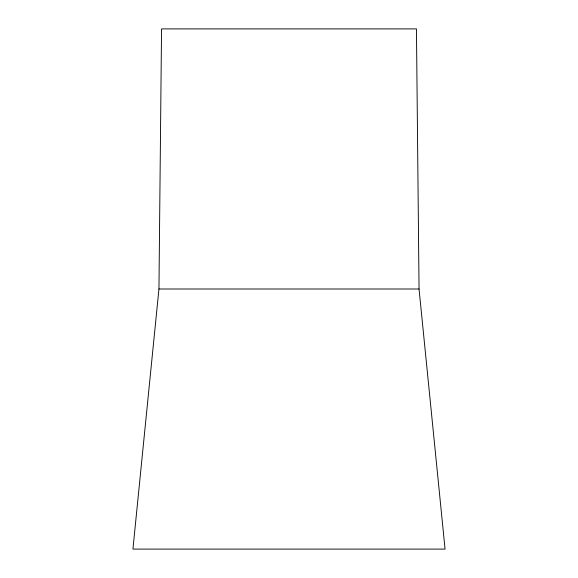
<?xml version="1.0" encoding="UTF-8"?>
<svg xmlns="http://www.w3.org/2000/svg" width="578" height="578" viewBox="0 0 578 578"><rect width="100%" height="100%" fill="white"/><g stroke="black" fill="none" stroke-linecap="round" stroke-linejoin="round"><path stroke-width="0.87" d="M158.95 289L161.551 28.9L416.449 28.9L419.05 289L445.06 549.1L132.94 549.1L158.95 289L419.05 289"/></g></svg>
